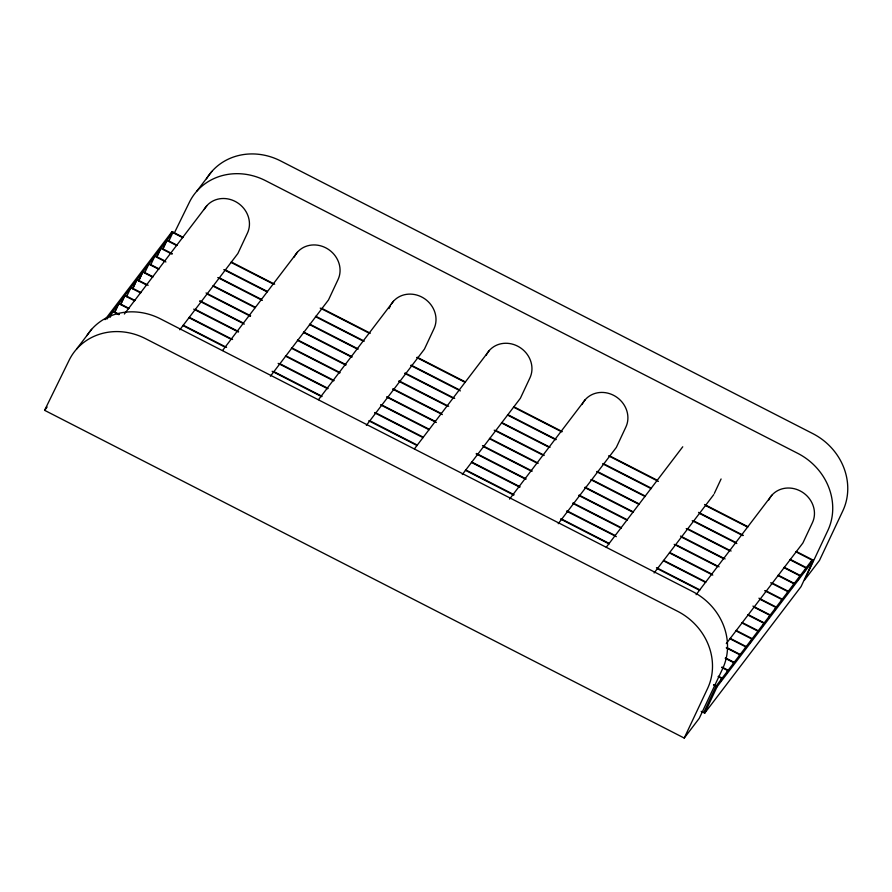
<?xml version="1.0" encoding="UTF-8"?>
<svg xmlns="http://www.w3.org/2000/svg" width="892" height="892" viewBox="0 0 892 892"><rect width="100%" height="100%" fill="white"/><g stroke="black" fill="none" stroke-linecap="round" stroke-linejoin="round"><path stroke-width="1.34" d="M110.039 317.407L112.983 311.13L119.182 314.307M114.577 312.423L118.703 303.626L128.604 308.71M114.878 312.022L118.993 303.235L128.905 308.309M120.587 304.529L124.713 295.731L134.625 300.816M120.888 304.127L124.423 296.59M126.597 296.635L131.024 287.447L140.936 292.52M132.618 288.729L136.732 279.943L146.645 285.016M132.919 288.339L136.443 280.802M138.628 280.835L142.742 272.049L152.655 277.122M138.929 280.445L143.043 271.647L152.956 276.732M144.638 272.941L149.053 263.753L158.966 268.838M150.648 265.047L154.762 256.26L165.912 261.969M156.657 257.152L160.783 248.366L171.933 254.075M156.959 256.762L161.084 247.965L172.223 253.685M162.667 249.258L166.793 240.461L176.705 245.545M162.968 248.868L167.094 240.071L177.006 245.144M170.272 235.399L172.033 231.63L183.016 237.25M168.688 241.364L173.104 232.176L106.928 319.091M389.057 308.599L390.183 306.201M714.336 493.41L721.093 478.971M701.168 711.337L704.713 713.154L717.068 686.784L813.404 560.254L796.233 551.457M720.691 681.053L721.862 678.533L718.149 676.638M726.11 674.408L727.872 670.639L721.684 667.472M732.711 665.254L733.882 662.745L725.218 658.307M738.721 657.359L739.903 654.851L726.266 647.871M744.731 649.465L745.913 646.956L729.801 638.705M750.161 642.831L751.923 639.062L735.811 630.811M762.772 625.783L763.942 623.274L747.842 615.023M768.781 617.888L769.952 615.38L753.851 607.117M774.791 609.994L775.962 607.474L759.861 599.223M780.801 602.1L781.983 599.58L764.634 590.694M786.811 594.195L787.993 591.686L770.643 582.799M792.241 587.56L794.003 583.792L777.902 575.541M798.251 579.666L800.013 575.898L783.912 567.647M804.261 571.772L806.022 568.003L789.922 559.752M810.861 562.618L812.032 560.109L795.932 551.858M813.404 560.254L801.049 586.635L704.713 713.154M684.231 738.063L707.635 688.368A60.087 54.724 37.3 0 0 677.63 611.31L145.351 338.581A60.087 54.724 37.3 0 0 68.751 361.015L44.6 410.32L684.231 738.063L699.261 718.316L722.665 668.621A60.087 54.724 37.3 0 0 692.66 591.574L160.382 318.834A60.087 54.724 37.3 0 0 86.925 335.559M174.486 232.689L188.981 203.108A60.087 54.724 37.3 0 1 265.582 180.675L797.861 453.404A60.087 54.724 37.3 0 1 827.865 530.461L804.461 580.157L819.492 560.41L842.895 510.715A60.087 54.724 37.3 0 0 812.891 433.657L280.612 160.928A60.087 54.724 37.3 0 0 206.465 178.768M76.6 349.062L91.631 329.326M196.831 191.156L211.861 171.42M105.022 319.648L172.033 231.63M44.6 410.32L47.109 407.031M124.378 314.017L206.855 205.695M179.805 329.784L237.874 253.518L247.452 233.068A24.697 22.501 37.3 0 0 235.689 201.681A24.697 22.501 37.3 0 0 204.156 209.553M222.565 350.5L297.471 252.124M270.421 376.212L328.49 299.946L338.068 279.497A24.697 22.501 37.3 0 0 325.736 247.809A24.697 22.501 37.3 0 0 294.237 257.041M318.511 399.661L393.417 301.284M366.367 425.373L424.436 349.107L434.014 328.657A24.697 22.501 37.3 0 0 422.808 297.593A24.697 22.501 37.3 0 0 391.309 304.127M414.457 448.821L489.362 350.445M462.312 474.533L520.382 398.267L529.96 377.818A24.697 22.501 37.3 0 0 517.628 346.141A24.697 22.501 37.3 0 0 486.129 355.362M509.555 499.085L585.297 399.605M558.247 523.693L616.327 447.427L625.905 426.978A24.697 22.501 37.3 0 0 613.573 395.301A24.697 22.501 37.3 0 0 582.075 404.522M606.292 547.209L682.748 446.792M654.115 572.965L713.767 494.614M696.117 594.685L771.859 495.205M726.3 643.6L802.878 543.016L812.467 522.567A24.697 22.501 37.3 0 0 800.124 490.89A24.697 22.501 37.3 0 0 768.636 500.111M812.333 559.708L715.997 686.238L703.944 712.217M231.329 262.014L274.68 284.225M321.767 308.342L370.08 333.106M417.155 357.224L465.468 381.977M513.781 406.73L562.094 431.494M609.169 455.611L657.482 480.364M704.557 504.493L747.92 526.704M172.803 232.567L182.715 237.651M231.028 262.404L273.142 283.99M320.217 308.108L369.779 333.497M416.854 357.614L465.167 382.378M513.48 407.131L561.793 431.884M608.868 456.002L658.419 481.401M705.494 505.519L747.619 527.094M225.319 269.908L267.433 291.483M315.746 316.247L364.059 341M411.134 365.118L459.458 389.871M507.771 414.635L556.084 439.388M603.159 463.505L651.472 488.258M698.548 512.387L743.148 535.233M790.223 559.351L806.323 567.602M223.78 269.663L267.132 291.885M315.445 316.638L363.769 341.391M410.844 365.519L460.395 390.908M507.47 415.025L555.783 439.778M602.858 463.907L651.171 488.66M699.484 513.413L742.846 535.624M219.298 277.802L261.423 299.377M309.736 324.142L358.049 348.895M405.124 373.012L454.686 398.401M501.761 422.529L550.074 447.282M597.149 471.4L645.462 496.153M693.775 520.917L735.9 542.492M784.213 567.256L800.314 575.507M217.76 277.557L262.36 300.414M309.435 324.532L357.748 349.285M404.823 373.413L453.147 398.167M501.46 422.92L548.535 447.037M596.848 471.801L645.161 496.554M692.237 520.672L736.837 543.529M155.063 255.859L164.975 260.943M213.288 285.696L255.413 307.283M303.726 332.036L352.039 356.789M399.114 380.906L448.665 406.295M495.74 430.423L544.064 455.176M592.377 479.929L639.452 504.058M687.765 528.811L731.117 551.022M778.203 575.15L794.304 583.401M212.987 286.087L255.112 307.673M303.425 332.426L351.738 357.179M398.813 381.308L447.126 406.061M494.201 430.178L543.763 455.567M590.838 479.695L639.151 504.448M686.227 528.566L729.578 550.788M206.041 292.955L250.641 315.813M297.716 339.93L346.029 364.683M393.104 388.8L441.417 413.565M489.73 438.318L538.043 463.071M585.119 487.188L633.443 511.952M680.518 536.07L725.107 558.916M772.182 583.045L788.294 591.296M148.752 264.155L158.665 269.228M206.977 293.981L250.34 316.203M297.415 340.32L345.728 365.084M392.803 389.202L442.354 414.59M489.429 438.708L537.742 463.472M584.817 487.589L633.142 512.342M681.455 537.096L723.568 558.682M200.031 300.849L243.393 323.071M291.706 347.824L340.019 372.577M387.095 396.706L435.407 421.459M482.483 445.576L532.033 470.965M579.109 495.093L627.422 519.846M675.735 544.599L719.097 566.821M766.172 590.939L782.284 599.19M199.73 301.251L244.33 324.097M291.405 348.214L339.718 372.979M386.793 397.096L436.344 422.485M483.419 446.602L531.732 471.366M578.808 495.484L627.121 520.237M674.196 544.354L717.558 566.576M137.034 279.553L148.184 285.262M195.259 309.379L238.621 331.601M285.696 355.718L334.009 380.471M381.085 404.6L429.398 429.353M476.473 453.47L526.024 478.859M573.099 502.988L621.412 527.741M669.725 552.494L711.849 574.08M758.925 598.197L776.263 607.084M193.72 309.145L238.32 331.991M285.395 356.109L333.708 380.873M380.784 404.99L429.097 429.743M476.172 453.872L525.722 479.26M572.798 503.378L621.111 528.131M669.424 552.884L712.786 575.106M189.249 317.273L232.6 339.495M279.675 363.613L328 388.366M375.075 412.494L423.388 437.247M471.701 462L520.014 486.753M567.089 510.882L615.402 535.635M663.715 560.388L705.84 581.974M752.915 606.092L770.253 614.978M130.723 287.837L140.635 292.922M188.948 317.675L231.061 339.25M278.137 363.378L327.698 388.767M374.774 412.885L423.087 437.637M471.4 462.402L519.713 487.155M566.788 511.272L616.339 536.661M663.414 560.789L705.539 582.364M125.014 295.341L134.915 300.414M183.239 325.167L226.59 347.389M273.666 371.507L321.979 396.271M370.303 421.024L417.378 445.141M465.691 469.894L514.004 494.659M561.079 518.776L609.392 543.529M656.467 567.647L699.83 589.868M748.143 614.621L764.243 622.872M182.938 325.569L225.052 347.144M272.127 371.273L321.678 396.661M368.753 420.779L417.077 445.532M465.39 470.296L513.703 495.049M560.778 519.166L609.091 543.919M657.404 568.683L699.529 590.259M742.133 622.516L758.233 630.767M741.832 622.917L757.932 631.168M736.112 630.41L752.224 638.661M112.682 311.52L118.881 314.698M730.102 638.304L746.214 646.566M726.567 647.469L740.204 654.46M725.519 657.906L734.183 662.355M721.985 667.071L728.173 670.249M718.45 676.236L722.163 678.143M713.823 684.565L716.298 685.837M713.522 684.967L717.068 686.784"/></g></svg>
